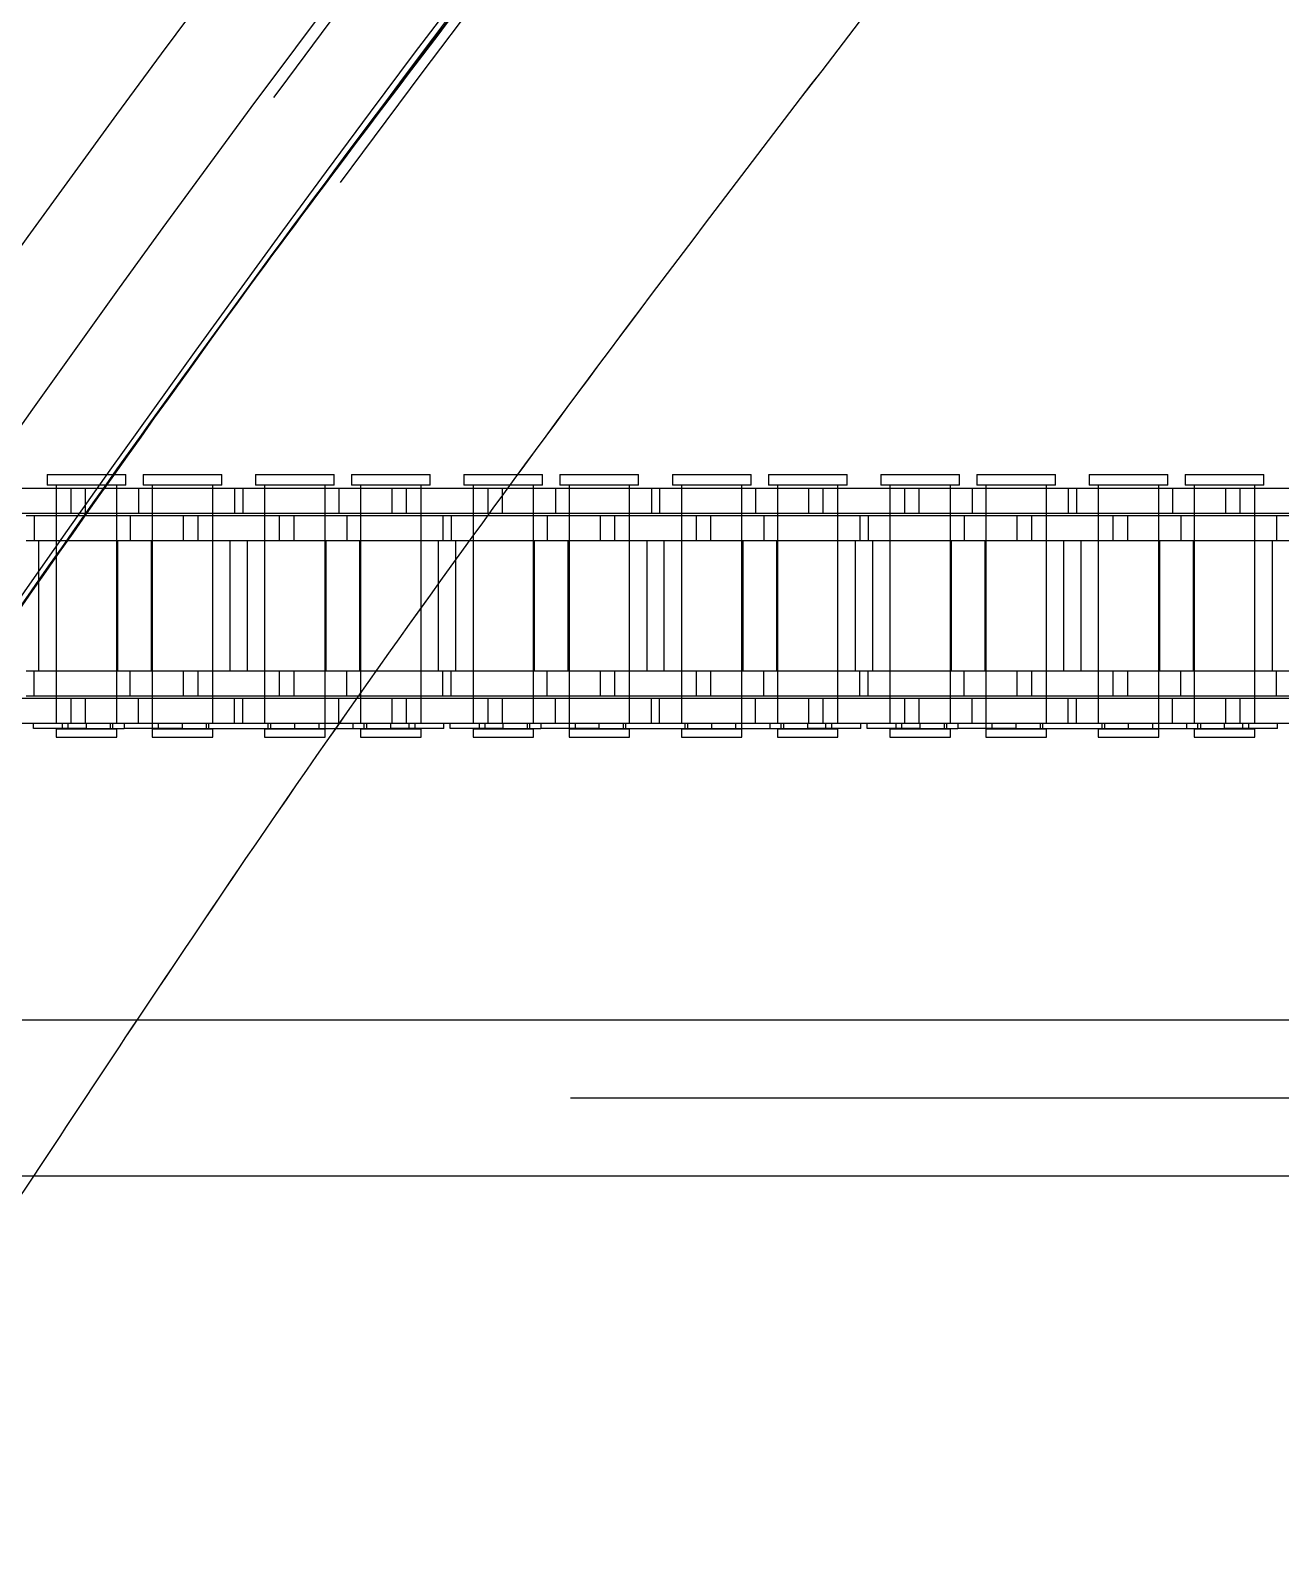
# Model space of a CAD drawing. Header units: metres. Extents: x 0 to 21025, y 0 to 14850.
# Drawn here: x 5832.9 to 5909.1, y 9024.4 to 9116.4 of the extents above; entities that cross this region are included whole.
import ezdxf

# ---------------------------------------------------------------- set-up
doc = ezdxf.new("R2010")
doc.units = ezdxf.units.M
doc.header["$LTSCALE"] = 25
doc.linetypes.add('HIDDEN2', pattern=[4.7625, 3.175, -1.5875])
for name, color, linetype in [('SL1', 8, 'Continuous'), ('SL4', 4, 'Continuous'), ('ST1', 7, 'HIDDEN2')]:
    doc.layers.add(name, color=color, linetype=linetype)

msp = doc.modelspace()

# ---------------------------------------------------------------- linework, layer by layer
at = {"layer": 'SL1'}
for radius, start, end in [(1215.5, 107.106787, 166.785047), (1170.7, 106.690475, 164.690823), (1164.35, 106.913784, 164.513299), (1158.35, 107.10294, 164.435358), (1158, 142.669489, 147.204303)]:
    msp.add_arc((6782.517, 8419.394), radius, start, end, dxfattribs=at)
for points, knots in [([(5809.106, 9046.619), (5809.228, 9046.814), (5815.597, 9057.032), (5829.08, 9076.717), (5846.509, 9101.57), (5857.8, 9116.279), (5861.899, 9121.619)], [0, 0, 0, 0, 0.007534, 0.393716, 0.779898, 1, 1, 1, 1]), ([(5861.906, 9121.619), (5856.955, 9115.13), (5844.404, 9098.679), (5826.802, 9073.678), (5814.594, 9054.896), (5809.214, 9046.619)], [0, 0, 0, 0, 0.267047, 0.677004, 1, 1, 1, 1]), ([(5833.114, 9046.619), (5837.393, 9053.092), (5848.076, 9069.254), (5866.005, 9094.308), (5880.056, 9112.565), (5887.025, 9121.619)], [0, 0, 0, 0, 0.251954, 0.629043, 1, 1, 1, 1]), ([(5833.115, 9046.619), (5837.394, 9053.093), (5848.075, 9069.254), (5866.005, 9094.307), (5880.056, 9112.563), (5887.025, 9121.619)], [0, 0, 0, 0, 0.251984, 0.628984, 1, 1, 1, 1]), ([(5685.728, 8722.872), (5687.461, 8729.134), (5692.438, 8746.542), (5701.288, 8774.915), (5712.906, 8808.502), (5725.826, 8842.366), (5740.113, 8876.443), (5755.496, 8910.036), (5771.966, 8943.111), (5789.484, 8975.645), (5807.76, 9006.94), (5822.333, 9030.598), (5830.964, 9043.423), (5833.114, 9046.619)], [0.90674871, 0.90674871, 0.90674871, 0.90674871, 0.91183716, 0.92092825, 0.93002299, 0.93966856, 0.94931075, 0.95895826, 0.96860163, 0.97824489, 0.98789247, 0.99698376, 1, 1, 1, 1]), ([(5685.728, 8722.872), (5687.46, 8729.132), (5692.438, 8746.542), (5701.289, 8774.914), (5712.906, 8808.503), (5725.827, 8842.367), (5740.113, 8876.442), (5755.496, 8910.036), (5771.967, 8943.111), (5789.484, 8975.645), (5807.761, 9006.941), (5822.333, 9030.597), (5830.965, 9043.424), (5833.115, 9046.619)], [0.90674866, 0.90674866, 0.90674866, 0.90674866, 0.91183578, 0.92092936, 0.93002295, 0.93966761, 0.94931227, 0.95895693, 0.96860159, 0.97824625, 0.98789092, 0.9969845, 1, 1, 1, 1])]:
    msp.add_open_spline(points, degree=3, knots=knots, dxfattribs=at)
at = {"layer": 'SL4'}
for p, q in [((5540.514, 9056.144), (6330.277, 9056.144)), ((6490.517, 9046.619), (5540.514, 9046.619))]:
    msp.add_line(p, q, dxfattribs=at)
at = {"layer": 'ST1'}
for p, q in [((5833.93, 9089.384), (5838.727, 9089.384)), ((5833.93, 9089.384), (5833.93, 9088.725)), ((5838.727, 9088.725), (5838.727, 9089.384)), ((5839.778, 9089.384), (5844.575, 9089.384)), ((5839.778, 9089.384), (5839.778, 9088.725)), ((5844.575, 9088.725), (5844.575, 9089.384)), ((5846.63, 9089.384), (5851.427, 9089.384)), ((5846.63, 9089.384), (5846.63, 9088.725)), ((5851.427, 9088.725), (5851.427, 9089.384)), ((5852.478, 9089.384), (5857.275, 9089.384)), ((5852.478, 9089.384), (5852.478, 9088.725)), ((5857.275, 9088.725), (5857.275, 9089.384)), ((5859.33, 9089.384), (5864.127, 9089.384)), ((5859.33, 9089.384), (5859.33, 9088.725)), ((5864.127, 9088.725), (5864.127, 9089.384)), ((5865.178, 9089.384), (5869.975, 9089.384)), ((5865.178, 9089.384), (5865.178, 9088.725)), ((5869.975, 9088.725), (5869.975, 9089.384)), ((5872.03, 9089.384), (5876.827, 9089.384)), ((5872.03, 9089.384), (5872.03, 9088.725)), ((5876.827, 9088.725), (5876.827, 9089.384)), ((5877.878, 9089.384), (5882.675, 9089.384)), ((5877.878, 9089.384), (5877.878, 9088.725)), ((5882.675, 9088.725), (5882.675, 9089.384)), ((5884.73, 9089.384), (5889.527, 9089.384)), ((5884.73, 9089.384), (5884.73, 9088.725)), ((5889.527, 9088.725), (5889.527, 9089.384)), ((5890.578, 9089.384), (5895.375, 9089.384)), ((5890.578, 9089.384), (5890.578, 9088.725)), ((5895.375, 9088.725), (5895.375, 9089.384)), ((5897.43, 9089.384), (5902.227, 9089.384)), ((5897.43, 9089.384), (5897.43, 9088.725)), ((5902.227, 9088.725), (5902.227, 9089.384)), ((5903.278, 9089.384), (5908.075, 9089.384)), ((5903.278, 9089.384), (5903.278, 9088.725)), ((5908.075, 9088.725), (5908.075, 9089.384)), ((5826.302, 9088.541), (5835.397, 9088.541)), ((5838.727, 9088.725), (5833.93, 9088.725)), ((5834.483, 9088.725), (5834.483, 9074.227)), ((5834.483, 9088.541), (5834.483, 9087.021)), ((5835.397, 9088.541), (5836.257, 9088.541)), ((5835.397, 9087.021), (5835.397, 9088.541)), ((5836.257, 9088.541), (5845.352, 9088.541)), ((5836.257, 9088.541), (5836.257, 9087.021)), ((5838.173, 9074.227), (5838.173, 9088.725)), ((5838.173, 9087.021), (5838.173, 9088.541)), ((5839.503, 9088.541), (5839.503, 9087.021)), ((5844.575, 9088.725), (5839.778, 9088.725)), ((5840.332, 9088.725), (5840.332, 9074.227)), ((5840.332, 9088.541), (5840.332, 9087.021)), ((5844.022, 9074.227), (5844.022, 9088.725)), ((5844.022, 9087.021), (5844.022, 9088.541)), ((5845.352, 9088.541), (5845.352, 9087.021)), ((5845.352, 9088.541), (5851.702, 9088.541)), ((5845.853, 9088.541), (5845.853, 9087.021)), ((5851.427, 9088.725), (5846.63, 9088.725)), ((5847.183, 9088.725), (5847.183, 9074.227)), ((5847.183, 9088.541), (5847.183, 9087.021)), ((5850.873, 9074.227), (5850.873, 9088.725)), ((5850.873, 9087.021), (5850.873, 9088.541)), ((5851.702, 9088.541), (5851.702, 9087.021)), ((5851.702, 9088.541), (5860.797, 9088.541)), ((5857.275, 9088.725), (5852.478, 9088.725)), ((5853.032, 9088.725), (5853.032, 9074.227)), ((5853.032, 9088.541), (5853.032, 9087.021)), ((5854.948, 9087.021), (5854.948, 9088.541)), ((5855.808, 9088.541), (5855.808, 9087.021)), ((5856.722, 9074.227), (5856.722, 9088.725)), ((5856.722, 9087.021), (5856.722, 9088.541)), ((5864.127, 9088.725), (5859.33, 9088.725)), ((5859.883, 9088.725), (5859.883, 9074.227)), ((5859.883, 9088.541), (5859.883, 9087.021)), ((5860.797, 9088.541), (5861.657, 9088.541)), ((5860.797, 9087.021), (5860.797, 9088.541)), ((5861.657, 9088.541), (5870.752, 9088.541)), ((5861.657, 9088.541), (5861.657, 9087.021)), ((5863.573, 9074.227), (5863.573, 9088.725)), ((5863.573, 9087.021), (5863.573, 9088.541)), ((5864.903, 9088.541), (5864.903, 9087.021)), ((5869.975, 9088.725), (5865.178, 9088.725)), ((5865.732, 9088.725), (5865.732, 9074.227)), ((5865.732, 9088.541), (5865.732, 9087.021)), ((5869.422, 9074.227), (5869.422, 9088.725)), ((5869.422, 9087.021), (5869.422, 9088.541)), ((5870.752, 9088.541), (5870.752, 9087.021)), ((5870.752, 9088.541), (5877.102, 9088.541)), ((5871.253, 9088.541), (5871.253, 9087.021)), ((5876.827, 9088.725), (5872.03, 9088.725)), ((5872.583, 9088.725), (5872.583, 9074.227)), ((5872.583, 9088.541), (5872.583, 9087.021)), ((5876.273, 9074.227), (5876.273, 9088.725)), ((5876.273, 9087.021), (5876.273, 9088.541)), ((5877.102, 9088.541), (5877.102, 9087.021)), ((5877.102, 9088.541), (5886.197, 9088.541)), ((5882.675, 9088.725), (5877.878, 9088.725)), ((5878.431, 9088.725), (5878.431, 9074.227)), ((5878.431, 9088.541), (5878.431, 9087.021)), ((5880.348, 9087.021), (5880.348, 9088.541)), ((5881.208, 9088.541), (5881.208, 9087.021)), ((5882.121, 9074.227), (5882.121, 9088.725)), ((5882.121, 9087.021), (5882.121, 9088.541)), ((5889.527, 9088.725), (5884.73, 9088.725)), ((5885.283, 9088.725), (5885.283, 9074.227)), ((5885.283, 9088.541), (5885.283, 9087.021)), ((5886.197, 9088.541), (5887.056, 9088.541)), ((5886.197, 9087.021), (5886.197, 9088.541)), ((5887.056, 9088.541), (5896.151, 9088.541)), ((5887.056, 9088.541), (5887.056, 9087.021)), ((5888.973, 9074.227), (5888.973, 9088.725)), ((5888.973, 9087.021), (5888.973, 9088.541)), ((5890.303, 9088.541), (5890.303, 9087.021)), ((5895.375, 9088.725), (5890.578, 9088.725)), ((5891.131, 9088.725), (5891.131, 9074.227)), ((5891.131, 9088.541), (5891.131, 9087.021)), ((5894.821, 9074.227), (5894.821, 9088.725)), ((5894.821, 9087.021), (5894.821, 9088.541)), ((5896.151, 9088.541), (5896.151, 9087.021)), ((5896.151, 9088.541), (5902.501, 9088.541)), ((5896.653, 9088.541), (5896.653, 9087.021)), ((5902.227, 9088.725), (5897.43, 9088.725)), ((5897.983, 9088.725), (5897.983, 9074.227)), ((5897.983, 9088.541), (5897.983, 9087.021)), ((5901.673, 9074.227), (5901.673, 9088.725)), ((5901.673, 9087.021), (5901.673, 9088.541)), ((5902.501, 9088.541), (5902.501, 9087.021)), ((5902.501, 9088.541), (5911.596, 9088.541)), ((5908.075, 9088.725), (5903.278, 9088.725)), ((5903.831, 9088.725), (5903.831, 9074.227)), ((5903.831, 9088.541), (5903.831, 9087.021)), ((5905.748, 9087.021), (5905.748, 9088.541)), ((5906.608, 9088.541), (5906.608, 9087.021)), ((5907.521, 9074.227), (5907.521, 9088.725)), ((5907.521, 9087.021), (5907.521, 9088.541)), ((5826.302, 9087.021), (5835.397, 9087.021)), ((5832.652, 9086.869), (5839.002, 9086.869)), ((5833.153, 9086.869), (5833.153, 9085.349)), ((5834.483, 9086.869), (5834.483, 9085.349)), ((5835.397, 9087.021), (5836.257, 9087.021)), ((5836.257, 9087.021), (5845.352, 9087.021)), ((5838.173, 9085.349), (5838.173, 9086.869)), ((5839.002, 9086.869), (5839.002, 9085.349)), ((5839.002, 9086.869), (5848.097, 9086.869)), ((5840.332, 9086.869), (5840.332, 9085.349)), ((5842.248, 9085.349), (5842.248, 9086.869)), ((5843.108, 9086.869), (5843.108, 9085.349)), ((5844.022, 9085.349), (5844.022, 9086.869)), ((5845.352, 9087.021), (5851.702, 9087.021)), ((5847.183, 9086.869), (5847.183, 9085.349)), ((5848.097, 9086.869), (5848.957, 9086.869)), ((5848.097, 9085.349), (5848.097, 9086.869)), ((5848.957, 9086.869), (5858.052, 9086.869)), ((5848.957, 9086.869), (5848.957, 9085.349)), ((5850.873, 9085.349), (5850.873, 9086.869)), ((5851.702, 9087.021), (5860.797, 9087.021)), ((5852.203, 9086.869), (5852.203, 9085.349)), ((5853.032, 9086.869), (5853.032, 9085.349)), ((5856.722, 9085.349), (5856.722, 9086.869)), ((5858.052, 9086.869), (5858.052, 9085.349)), ((5858.052, 9086.869), (5864.402, 9086.869)), ((5858.553, 9086.869), (5858.553, 9085.349)), ((5859.883, 9086.869), (5859.883, 9085.349)), ((5860.797, 9087.021), (5861.657, 9087.021)), ((5861.657, 9087.021), (5870.752, 9087.021)), ((5863.573, 9085.349), (5863.573, 9086.869)), ((5864.402, 9086.869), (5864.402, 9085.349)), ((5864.402, 9086.869), (5873.497, 9086.869)), ((5865.732, 9086.869), (5865.732, 9085.349)), ((5867.648, 9085.349), (5867.648, 9086.869)), ((5868.508, 9086.869), (5868.508, 9085.349)), ((5869.422, 9085.349), (5869.422, 9086.869)), ((5870.752, 9087.021), (5877.102, 9087.021)), ((5872.583, 9086.869), (5872.583, 9085.349)), ((5873.497, 9086.869), (5874.356, 9086.869)), ((5873.497, 9085.349), (5873.497, 9086.869)), ((5874.356, 9086.869), (5883.451, 9086.869)), ((5874.356, 9086.869), (5874.356, 9085.349)), ((5876.273, 9085.349), (5876.273, 9086.869)), ((5877.102, 9087.021), (5886.197, 9087.021)), ((5877.603, 9086.869), (5877.603, 9085.349)), ((5878.431, 9086.869), (5878.431, 9085.349)), ((5882.121, 9085.349), (5882.121, 9086.869)), ((5883.451, 9086.869), (5883.451, 9085.349)), ((5883.451, 9086.869), (5889.801, 9086.869)), ((5883.953, 9086.869), (5883.953, 9085.349)), ((5885.283, 9086.869), (5885.283, 9085.349)), ((5886.197, 9087.021), (5887.056, 9087.021)), ((5887.056, 9087.021), (5896.151, 9087.021)), ((5888.973, 9085.349), (5888.973, 9086.869)), ((5889.801, 9086.869), (5889.801, 9085.349)), ((5889.801, 9086.869), (5898.896, 9086.869)), ((5891.131, 9086.869), (5891.131, 9085.349)), ((5893.048, 9085.349), (5893.048, 9086.869)), ((5893.908, 9086.869), (5893.908, 9085.349)), ((5894.821, 9085.349), (5894.821, 9086.869)), ((5896.151, 9087.021), (5902.501, 9087.021)), ((5897.983, 9086.869), (5897.983, 9085.349)), ((5898.896, 9086.869), (5899.756, 9086.869)), ((5898.896, 9085.349), (5898.896, 9086.869)), ((5899.756, 9086.869), (5908.851, 9086.869)), ((5899.756, 9086.869), (5899.756, 9085.349)), ((5901.673, 9085.349), (5901.673, 9086.869)), ((5902.501, 9087.021), (5911.596, 9087.021)), ((5903.003, 9086.869), (5903.003, 9085.349)), ((5903.831, 9086.869), (5903.831, 9085.349)), ((5907.521, 9085.349), (5907.521, 9086.869)), ((5908.851, 9086.869), (5908.851, 9085.349)), ((5908.851, 9086.869), (5915.201, 9086.869)), ((5832.652, 9085.349), (5839.002, 9085.349)), ((5833.437, 9077.419), (5833.437, 9085.349)), ((5834.483, 9085.349), (5834.483, 9077.419)), ((5838.173, 9077.419), (5838.173, 9085.349)), ((5838.217, 9085.349), (5838.217, 9077.419)), ((5839.002, 9085.349), (5848.097, 9085.349)), ((5840.288, 9077.419), (5840.288, 9085.349)), ((5840.332, 9085.349), (5840.332, 9077.419)), ((5844.022, 9077.419), (5844.022, 9085.349)), ((5845.068, 9085.349), (5845.068, 9077.419)), ((5846.137, 9077.419), (5846.137, 9085.349)), ((5847.183, 9085.349), (5847.183, 9077.419)), ((5848.097, 9085.349), (5848.957, 9085.349)), ((5848.957, 9085.349), (5858.052, 9085.349)), ((5850.873, 9077.419), (5850.873, 9085.349)), ((5850.917, 9085.349), (5850.917, 9077.419)), ((5852.988, 9077.419), (5852.988, 9085.349)), ((5853.032, 9085.349), (5853.032, 9077.419)), ((5856.722, 9077.419), (5856.722, 9085.349)), ((5857.768, 9085.349), (5857.768, 9077.419)), ((5858.052, 9085.349), (5864.402, 9085.349)), ((5858.837, 9077.419), (5858.837, 9085.349)), ((5859.883, 9085.349), (5859.883, 9077.419)), ((5863.573, 9077.419), (5863.573, 9085.349)), ((5863.617, 9085.349), (5863.617, 9077.419)), ((5864.402, 9085.349), (5873.497, 9085.349)), ((5865.688, 9077.419), (5865.688, 9085.349)), ((5865.732, 9085.349), (5865.732, 9077.419)), ((5869.422, 9077.419), (5869.422, 9085.349)), ((5870.468, 9085.349), (5870.468, 9077.419)), ((5871.537, 9077.419), (5871.537, 9085.349)), ((5872.583, 9085.349), (5872.583, 9077.419)), ((5873.497, 9085.349), (5874.356, 9085.349)), ((5874.356, 9085.349), (5883.451, 9085.349)), ((5876.273, 9077.419), (5876.273, 9085.349)), ((5876.316, 9085.349), (5876.316, 9077.419)), ((5878.388, 9077.419), (5878.388, 9085.349)), ((5878.431, 9085.349), (5878.431, 9077.419)), ((5882.121, 9077.419), (5882.121, 9085.349)), ((5883.168, 9085.349), (5883.168, 9077.419)), ((5883.451, 9085.349), (5889.801, 9085.349)), ((5884.236, 9077.419), (5884.236, 9085.349)), ((5885.283, 9085.349), (5885.283, 9077.419)), ((5888.973, 9077.419), (5888.973, 9085.349)), ((5889.016, 9085.349), (5889.016, 9077.419)), ((5889.801, 9085.349), (5898.896, 9085.349)), ((5891.088, 9077.419), (5891.088, 9085.349)), ((5891.131, 9085.349), (5891.131, 9077.419)), ((5894.821, 9077.419), (5894.821, 9085.349)), ((5895.868, 9085.349), (5895.868, 9077.419)), ((5896.936, 9077.419), (5896.936, 9085.349)), ((5897.983, 9085.349), (5897.983, 9077.419)), ((5898.896, 9085.349), (5899.756, 9085.349)), ((5899.756, 9085.349), (5908.851, 9085.349)), ((5901.673, 9077.419), (5901.673, 9085.349)), ((5901.716, 9085.349), (5901.716, 9077.419)), ((5903.788, 9077.419), (5903.788, 9085.349)), ((5903.831, 9085.349), (5903.831, 9077.419)), ((5907.521, 9077.419), (5907.521, 9085.349)), ((5908.568, 9085.349), (5908.568, 9077.419)), ((5908.851, 9085.349), (5915.201, 9085.349)), ((5832.652, 9077.419), (5839.002, 9077.419)), ((5833.153, 9075.899), (5833.153, 9077.419)), ((5834.483, 9077.419), (5834.483, 9075.899)), ((5838.173, 9075.899), (5838.173, 9077.419)), ((5839.002, 9075.899), (5839.002, 9077.419)), ((5839.002, 9077.419), (5848.097, 9077.419)), ((5840.332, 9077.419), (5840.332, 9075.899)), ((5842.248, 9075.899), (5842.248, 9077.419)), ((5843.108, 9077.419), (5843.108, 9075.899)), ((5844.022, 9075.899), (5844.022, 9077.419)), ((5847.183, 9077.419), (5847.183, 9075.899)), ((5848.097, 9077.419), (5848.957, 9077.419)), ((5848.097, 9075.899), (5848.097, 9077.419)), ((5848.957, 9077.419), (5858.052, 9077.419)), ((5848.957, 9077.419), (5848.957, 9075.899)), ((5850.873, 9075.899), (5850.873, 9077.419)), ((5852.203, 9075.899), (5852.203, 9077.419)), ((5853.032, 9077.419), (5853.032, 9075.899)), ((5856.722, 9075.899), (5856.722, 9077.419)), ((5858.052, 9075.899), (5858.052, 9077.419)), ((5858.052, 9077.419), (5864.402, 9077.419)), ((5858.553, 9075.899), (5858.553, 9077.419)), ((5859.883, 9077.419), (5859.883, 9075.899)), ((5863.573, 9075.899), (5863.573, 9077.419)), ((5864.402, 9075.899), (5864.402, 9077.419)), ((5864.402, 9077.419), (5873.497, 9077.419)), ((5865.732, 9077.419), (5865.732, 9075.899)), ((5867.648, 9075.899), (5867.648, 9077.419)), ((5868.508, 9077.419), (5868.508, 9075.899)), ((5869.422, 9075.899), (5869.422, 9077.419)), ((5872.583, 9077.419), (5872.583, 9075.899)), ((5873.497, 9077.419), (5874.356, 9077.419)), ((5873.497, 9075.899), (5873.497, 9077.419)), ((5874.356, 9077.419), (5883.451, 9077.419)), ((5874.356, 9077.419), (5874.356, 9075.899)), ((5876.273, 9075.899), (5876.273, 9077.419)), ((5877.603, 9075.899), (5877.603, 9077.419)), ((5878.431, 9077.419), (5878.431, 9075.899)), ((5882.121, 9075.899), (5882.121, 9077.419)), ((5883.451, 9075.899), (5883.451, 9077.419)), ((5883.451, 9077.419), (5889.801, 9077.419)), ((5883.953, 9075.899), (5883.953, 9077.419)), ((5885.283, 9077.419), (5885.283, 9075.899)), ((5888.973, 9075.899), (5888.973, 9077.419)), ((5889.801, 9075.899), (5889.801, 9077.419)), ((5889.801, 9077.419), (5898.896, 9077.419)), ((5891.131, 9077.419), (5891.131, 9075.899)), ((5893.048, 9075.899), (5893.048, 9077.419)), ((5893.908, 9077.419), (5893.908, 9075.899)), ((5894.821, 9075.899), (5894.821, 9077.419)), ((5897.983, 9077.419), (5897.983, 9075.899)), ((5898.896, 9077.419), (5899.756, 9077.419)), ((5898.896, 9075.899), (5898.896, 9077.419)), ((5899.756, 9077.419), (5908.851, 9077.419)), ((5899.756, 9077.419), (5899.756, 9075.899)), ((5901.673, 9075.899), (5901.673, 9077.419)), ((5903.003, 9075.899), (5903.003, 9077.419)), ((5903.831, 9077.419), (5903.831, 9075.899)), ((5907.521, 9075.899), (5907.521, 9077.419)), ((5908.851, 9075.899), (5908.851, 9077.419)), ((5908.851, 9077.419), (5915.201, 9077.419)), ((5826.302, 9075.747), (5835.397, 9075.747)), ((5832.652, 9075.899), (5839.002, 9075.899)), ((5834.483, 9075.747), (5834.483, 9074.227)), ((5835.397, 9075.747), (5836.257, 9075.747)), ((5835.397, 9074.227), (5835.397, 9075.747)), ((5836.257, 9075.747), (5845.352, 9075.747)), ((5836.257, 9075.747), (5836.257, 9074.227)), ((5838.173, 9074.227), (5838.173, 9075.747)), ((5839.002, 9075.899), (5848.097, 9075.899)), ((5839.503, 9074.227), (5839.503, 9075.747)), ((5840.332, 9075.747), (5840.332, 9073.894)), ((5844.022, 9074.227), (5844.022, 9075.747)), ((5845.352, 9074.227), (5845.352, 9075.747)), ((5845.352, 9075.747), (5851.702, 9075.747)), ((5845.853, 9074.227), (5845.853, 9075.747)), ((5847.183, 9075.747), (5847.183, 9074.227)), ((5848.097, 9075.899), (5848.957, 9075.899)), ((5848.957, 9075.899), (5858.052, 9075.899)), ((5850.873, 9073.894), (5850.873, 9075.747)), ((5851.702, 9074.227), (5851.702, 9075.747)), ((5851.702, 9075.747), (5860.797, 9075.747)), ((5853.032, 9075.747), (5853.032, 9074.227)), ((5854.948, 9074.227), (5854.948, 9075.747)), ((5855.808, 9075.747), (5855.808, 9074.227)), ((5856.722, 9074.227), (5856.722, 9075.747)), ((5858.052, 9075.899), (5864.402, 9075.899)), ((5859.883, 9075.747), (5859.883, 9074.227)), ((5860.797, 9075.747), (5861.657, 9075.747)), ((5860.797, 9074.227), (5860.797, 9075.747)), ((5861.657, 9075.747), (5870.752, 9075.747)), ((5861.657, 9075.747), (5861.657, 9074.227)), ((5863.573, 9074.227), (5863.573, 9075.747)), ((5864.402, 9075.899), (5873.497, 9075.899)), ((5864.903, 9074.227), (5864.903, 9075.747)), ((5865.732, 9075.747), (5865.732, 9073.894)), ((5869.422, 9074.227), (5869.422, 9075.747)), ((5870.752, 9074.227), (5870.752, 9075.747)), ((5870.752, 9075.747), (5877.102, 9075.747)), ((5871.253, 9074.227), (5871.253, 9075.747)), ((5872.583, 9075.747), (5872.583, 9074.227)), ((5873.497, 9075.899), (5874.356, 9075.899)), ((5874.356, 9075.899), (5883.451, 9075.899)), ((5876.273, 9073.894), (5876.273, 9075.747)), ((5877.102, 9074.227), (5877.102, 9075.747)), ((5877.102, 9075.747), (5886.197, 9075.747)), ((5878.431, 9075.747), (5878.431, 9074.227)), ((5880.348, 9074.227), (5880.348, 9075.747)), ((5881.208, 9075.747), (5881.208, 9074.227)), ((5882.121, 9074.227), (5882.121, 9075.747)), ((5883.451, 9075.899), (5889.801, 9075.899)), ((5885.283, 9075.747), (5885.283, 9074.227)), ((5886.197, 9075.747), (5887.056, 9075.747)), ((5886.197, 9074.227), (5886.197, 9075.747)), ((5887.056, 9075.747), (5896.151, 9075.747)), ((5887.056, 9075.747), (5887.056, 9074.227)), ((5888.973, 9074.227), (5888.973, 9075.747)), ((5889.801, 9075.899), (5898.896, 9075.899)), ((5890.303, 9074.227), (5890.303, 9075.747)), ((5891.131, 9075.747), (5891.131, 9073.894)), ((5894.821, 9074.227), (5894.821, 9075.747)), ((5896.151, 9074.227), (5896.151, 9075.747)), ((5896.151, 9075.747), (5902.501, 9075.747)), ((5896.653, 9074.227), (5896.653, 9075.747)), ((5897.983, 9075.747), (5897.983, 9074.227)), ((5898.896, 9075.899), (5899.756, 9075.899)), ((5899.756, 9075.899), (5908.851, 9075.899)), ((5901.673, 9073.894), (5901.673, 9075.747)), ((5902.501, 9074.227), (5902.501, 9075.747)), ((5902.501, 9075.747), (5911.596, 9075.747)), ((5903.831, 9075.747), (5903.831, 9074.227)), ((5905.748, 9074.227), (5905.748, 9075.747)), ((5906.608, 9075.747), (5906.608, 9074.227)), ((5907.521, 9074.227), (5907.521, 9075.747)), ((5908.851, 9075.899), (5915.201, 9075.899)), ((5826.302, 9074.227), (5835.397, 9074.227)), ((5833.098, 9073.894), (5833.098, 9074.227)), ((5834.852, 9074.227), (5834.852, 9073.858)), ((5835.221, 9073.894), (5835.221, 9074.227)), ((5835.397, 9074.227), (5836.257, 9074.227)), ((5836.257, 9074.227), (5845.352, 9074.227)), ((5836.328, 9073.894), (5836.328, 9074.227)), ((5837.804, 9073.858), (5837.804, 9074.227)), ((5837.947, 9073.894), (5837.947, 9074.227)), ((5838.625, 9074.227), (5838.625, 9073.894)), ((5840.701, 9074.227), (5840.701, 9073.858)), ((5842.177, 9073.894), (5842.177, 9074.227)), ((5843.653, 9073.858), (5843.653, 9074.227)), ((5843.796, 9073.894), (5843.796, 9074.227)), ((5845.352, 9074.227), (5851.702, 9074.227)), ((5847.409, 9073.894), (5847.409, 9074.227)), ((5847.552, 9074.227), (5847.552, 9073.858)), ((5849.028, 9073.894), (5849.028, 9074.227)), ((5850.504, 9073.858), (5850.504, 9074.227)), ((5851.702, 9074.227), (5860.797, 9074.227)), ((5852.58, 9073.894), (5852.58, 9074.227)), ((5853.258, 9073.894), (5853.258, 9074.227)), ((5853.401, 9074.227), (5853.401, 9073.858)), ((5854.877, 9073.894), (5854.877, 9074.227)), ((5855.984, 9073.894), (5855.984, 9074.227)), ((5856.353, 9073.858), (5856.353, 9074.227)), ((5858.107, 9073.894), (5858.107, 9074.227)), ((5858.498, 9073.894), (5858.498, 9074.227)), ((5860.252, 9074.227), (5860.252, 9073.858)), ((5860.621, 9073.894), (5860.621, 9074.227)), ((5860.797, 9074.227), (5861.657, 9074.227)), ((5861.657, 9074.227), (5870.752, 9074.227)), ((5861.728, 9073.894), (5861.728, 9074.227)), ((5863.204, 9073.858), (5863.204, 9074.227)), ((5863.347, 9073.894), (5863.347, 9074.227)), ((5864.025, 9074.227), (5864.025, 9073.894)), ((5866.101, 9074.227), (5866.101, 9073.858)), ((5867.577, 9073.894), (5867.577, 9074.227)), ((5869.053, 9073.858), (5869.053, 9074.227)), ((5869.196, 9073.894), (5869.196, 9074.227)), ((5870.752, 9074.227), (5877.102, 9074.227)), ((5872.809, 9073.894), (5872.809, 9074.227)), ((5872.952, 9074.227), (5872.952, 9073.858)), ((5874.428, 9073.894), (5874.428, 9074.227)), ((5875.904, 9073.858), (5875.904, 9074.227)), ((5877.102, 9074.227), (5886.197, 9074.227)), ((5877.98, 9073.894), (5877.98, 9074.227)), ((5878.657, 9073.894), (5878.657, 9074.227)), ((5878.801, 9074.227), (5878.801, 9073.858)), ((5880.277, 9073.894), (5880.277, 9074.227)), ((5881.384, 9073.894), (5881.384, 9074.227)), ((5881.753, 9073.858), (5881.753, 9074.227)), ((5883.507, 9073.894), (5883.507, 9074.227)), ((5883.898, 9073.894), (5883.898, 9074.227)), ((5885.652, 9074.227), (5885.652, 9073.858)), ((5886.021, 9073.894), (5886.021, 9074.227)), ((5886.197, 9074.227), (5887.056, 9074.227)), ((5887.056, 9074.227), (5896.151, 9074.227)), ((5887.128, 9073.894), (5887.128, 9074.227)), ((5888.604, 9073.858), (5888.604, 9074.227)), ((5888.747, 9073.894), (5888.747, 9074.227)), ((5889.424, 9074.227), (5889.424, 9073.894)), ((5891.5, 9074.227), (5891.5, 9073.858)), ((5892.976, 9073.894), (5892.976, 9074.227)), ((5894.452, 9073.858), (5894.452, 9074.227)), ((5894.595, 9073.894), (5894.595, 9074.227)), ((5896.151, 9074.227), (5902.501, 9074.227)), ((5898.209, 9073.894), (5898.209, 9074.227)), ((5898.352, 9074.227), (5898.352, 9073.858)), ((5899.828, 9073.894), (5899.828, 9074.227)), ((5901.304, 9073.858), (5901.304, 9074.227)), ((5902.501, 9074.227), (5911.596, 9074.227)), ((5903.38, 9073.894), (5903.38, 9074.227)), ((5904.057, 9073.894), (5904.057, 9074.227)), ((5904.2, 9074.227), (5904.2, 9073.858)), ((5905.676, 9073.894), (5905.676, 9074.227)), ((5906.783, 9073.894), (5906.783, 9074.227)), ((5907.152, 9073.858), (5907.152, 9074.227)), ((5908.907, 9073.894), (5908.907, 9074.227)), ((5836.328, 9073.894), (5833.098, 9073.894)), ((5838.173, 9073.858), (5834.483, 9073.858)), ((5834.483, 9073.858), (5834.483, 9073.384)), ((5834.483, 9073.384), (5838.173, 9073.384)), ((5836.328, 9073.894), (5838.625, 9073.894)), ((5838.173, 9073.384), (5838.173, 9073.858)), ((5842.177, 9073.894), (5838.625, 9073.894)), ((5844.022, 9073.858), (5840.332, 9073.858)), ((5840.332, 9073.858), (5840.332, 9073.384)), ((5840.332, 9073.384), (5844.022, 9073.384)), ((5842.177, 9073.894), (5854.877, 9073.894)), ((5844.022, 9073.384), (5844.022, 9073.858)), ((5850.873, 9073.858), (5847.183, 9073.858)), ((5847.183, 9073.858), (5847.183, 9073.384)), ((5847.183, 9073.384), (5850.873, 9073.384)), ((5850.873, 9073.384), (5850.873, 9073.858)), ((5856.722, 9073.858), (5853.032, 9073.858)), ((5853.032, 9073.858), (5853.032, 9073.384)), ((5853.032, 9073.384), (5856.722, 9073.384)), ((5858.107, 9073.894), (5854.877, 9073.894)), ((5856.722, 9073.384), (5856.722, 9073.858)), ((5861.728, 9073.894), (5858.498, 9073.894)), ((5863.573, 9073.858), (5859.883, 9073.858)), ((5859.883, 9073.858), (5859.883, 9073.384)), ((5859.883, 9073.384), (5863.573, 9073.384)), ((5861.728, 9073.894), (5864.025, 9073.894)), ((5863.573, 9073.384), (5863.573, 9073.858)), ((5867.577, 9073.894), (5864.025, 9073.894)), ((5869.422, 9073.858), (5865.732, 9073.858)), ((5865.732, 9073.858), (5865.732, 9073.384)), ((5865.732, 9073.384), (5869.422, 9073.384)), ((5867.577, 9073.894), (5880.277, 9073.894)), ((5869.422, 9073.384), (5869.422, 9073.858)), ((5876.273, 9073.858), (5872.583, 9073.858)), ((5872.583, 9073.858), (5872.583, 9073.384)), ((5872.583, 9073.384), (5876.273, 9073.384)), ((5876.273, 9073.384), (5876.273, 9073.858)), ((5882.121, 9073.858), (5878.431, 9073.858)), ((5878.431, 9073.858), (5878.431, 9073.384)), ((5878.431, 9073.384), (5882.121, 9073.384)), ((5883.507, 9073.894), (5880.277, 9073.894)), ((5882.121, 9073.384), (5882.121, 9073.858)), ((5887.128, 9073.894), (5883.898, 9073.894)), ((5888.973, 9073.858), (5885.283, 9073.858)), ((5885.283, 9073.858), (5885.283, 9073.384)), ((5885.283, 9073.384), (5888.973, 9073.384)), ((5887.128, 9073.894), (5889.424, 9073.894)), ((5888.973, 9073.384), (5888.973, 9073.858)), ((5892.976, 9073.894), (5889.424, 9073.894)), ((5894.821, 9073.858), (5891.131, 9073.858)), ((5891.131, 9073.858), (5891.131, 9073.384)), ((5891.131, 9073.384), (5894.821, 9073.384)), ((5892.976, 9073.894), (5905.676, 9073.894)), ((5894.821, 9073.384), (5894.821, 9073.858)), ((5901.673, 9073.858), (5897.983, 9073.858)), ((5897.983, 9073.858), (5897.983, 9073.384)), ((5897.983, 9073.384), (5901.673, 9073.384)), ((5901.673, 9073.384), (5901.673, 9073.858)), ((5907.521, 9073.858), (5903.831, 9073.858)), ((5903.831, 9073.858), (5903.831, 9073.384)), ((5903.831, 9073.384), (5907.521, 9073.384)), ((5908.907, 9073.894), (5905.676, 9073.894)), ((5907.521, 9073.384), (5907.521, 9073.858)), ((5540.514, 9056.144), (6330.277, 9056.144)), ((6540.514, 9051.381), (5540.514, 9051.381))]:
    msp.add_line(p, q, dxfattribs=at)
for radius in [1163.627, 1157.277]:
    msp.add_arc((6782.517, 8419.394), radius, 127.817651, 147.031191, dxfattribs=at)

doc.saveas('drawing.dxf')
